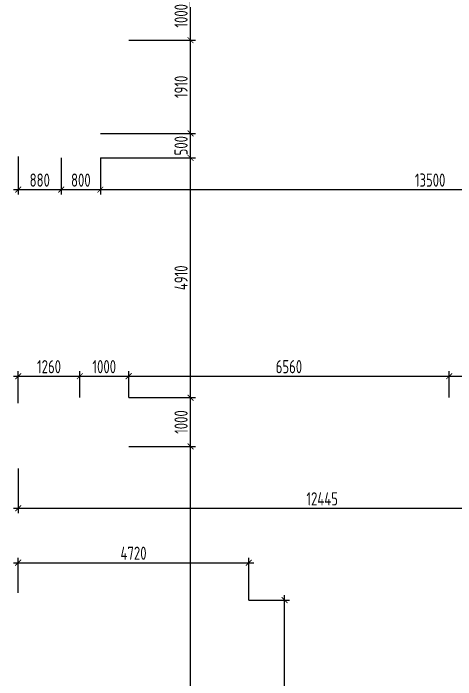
# Model space of a CAD drawing. Header units: millimetres. Extents: x -346952 to 536090, y 55086 to 131231.
# Drawn here: x 466934 to 475988, y 90664 to 104315 of the extents above; entities that cross this region are included whole.
import ezdxf

# ---------------------------------------------------------------- set-up
doc = ezdxf.new("R2010")
doc.units = ezdxf.units.MM
doc.layers.add('Размеры кровли ВК', color=14, linetype='Continuous', lineweight=9)
doc.layers.add('РАЗМЕРЫ КРОВЛИ ОВ', color=204, linetype='Continuous')
doc.layers.get('0').off()
doc.styles.add('ISOCPEUR', font='isocpeur.ttf', dxfattribs={"width": 0.7})
doc.dimstyles.new('R_100', dxfattribs={"dimtxt": 270, "dimasz": 120, "dimexe": 100, "dimexo": 0, "dimgap": 60, "dimtad": 1, "dimdec": 0, "dimrnd": 5, "dimzin": 0, "dimdsep": 46, "dimtxsty": 'ISOCPEUR', "dimblk": 'ARCHTICK', "dimcen": 0, "dimdle": 100, "dimclrd": 256, "dimclre": 256, "dimclrt": 256, "dimadec": 0, "dimazin": 0, "dimtfac": 2, "dimtdec": 0, "dimtofl": 0, "dimtmove": 1, "dimatfit": 3, "dimfxl": 1, "dimtvp": 3, "dimtolj": 1, "dimtzin": 0, "dimarcsym": 0})

# ---------------------------------------------------------------- blocks, each defined once
blk = doc.blocks.new('_ArchTick')
at = {"color": 0, "linetype": 'ByBlock', "const_width": 0.15}
blk.add_lwpolyline([(-0.5, -0.5), (0.5, 0.5)], dxfattribs=at)
blk = doc.blocks.new('*D2252')
at = {"layer": 'РАЗМЕРЫ КРОВЛИ ОВ', "lineweight": -2, "transparency": 16777216}
for p, q in [((469295, 95442), (470662, 95442)), ((470562, 82176), (470562, 95542)), ((468312, 82276), (470662, 82276))]:
    blk.add_line(p, q, dxfattribs=at)
at = {"layer": 'РАЗМЕРЫ КРОВЛИ ОВ', "lineweight": -2, "transparency": 16777216, "xscale": 120, "yscale": 120, "zscale": 120}
for p, rotation in [((470562, 95442), 90), ((470562, 82276), 270)]:
    blk.add_blockref('_ArchTick', p, dxfattribs=dict(at, rotation=rotation))
at = {"layer": 'РАЗМЕРЫ КРОВЛИ ОВ', "transparency": 16777216, "insert": (470367, 88859), "char_height": 270, "attachment_point": 5, "rotation": 90, "style": 'ISOCPEUR'}
blk.add_mtext('\\A1;13165', dxfattribs=at)
blk = doc.blocks.new('*D2253')
at = {"layer": 'РАЗМЕРЫ КРОВЛИ ОВ', "lineweight": -2, "transparency": 16777216}
for p, q in [((470562, 95342), (470562, 96542)), ((469295, 96442), (470662, 96442)), ((469295, 95442), (470662, 95442))]:
    blk.add_line(p, q, dxfattribs=at)
at = {"layer": 'РАЗМЕРЫ КРОВЛИ ОВ', "lineweight": -2, "transparency": 16777216, "xscale": 120, "yscale": 120, "zscale": 120}
for p, rotation in [((470562, 96442), 90), ((470562, 95442), 270)]:
    blk.add_blockref('_ArchTick', p, dxfattribs=dict(at, rotation=rotation))
at = {"layer": 'РАЗМЕРЫ КРОВЛИ ОВ', "transparency": 16777216, "insert": (470367, 95942), "char_height": 270, "attachment_point": 5, "rotation": 90, "style": 'ISOCPEUR'}
blk.add_mtext('\\A1;1000', dxfattribs=at)
blk = doc.blocks.new('*D2254')
at = {"layer": 'РАЗМЕРЫ КРОВЛИ ОВ', "lineweight": -2, "transparency": 16777216}
for p, q in [((470562, 96342), (470562, 101453)), ((468716, 101353), (470662, 101353)), ((469295, 96442), (470662, 96442))]:
    blk.add_line(p, q, dxfattribs=at)
at = {"layer": 'РАЗМЕРЫ КРОВЛИ ОВ', "lineweight": -2, "transparency": 16777216, "xscale": 120, "yscale": 120, "zscale": 120}
for p, rotation in [((470562, 101353), 90), ((470562, 96442), 270)]:
    blk.add_blockref('_ArchTick', p, dxfattribs=dict(at, rotation=rotation))
at = {"layer": 'РАЗМЕРЫ КРОВЛИ ОВ', "transparency": 16777216, "insert": (470367, 98897), "char_height": 270, "attachment_point": 5, "rotation": 90, "style": 'ISOCPEUR'}
blk.add_mtext('\\A1;4910', dxfattribs=at)
blk = doc.blocks.new('*D2255')
at = {"layer": 'РАЗМЕРЫ КРОВЛИ ОВ', "lineweight": -2, "transparency": 16777216}
for p, q in [((468716, 101853), (470662, 101853)), ((470562, 101253), (470562, 101953)), ((468716, 101353), (470662, 101353))]:
    blk.add_line(p, q, dxfattribs=at)
at = {"layer": 'РАЗМЕРЫ КРОВЛИ ОВ', "lineweight": -2, "transparency": 16777216, "xscale": 120, "yscale": 120, "zscale": 120}
for p, rotation in [((470562, 101853), 90), ((470562, 101353), 270)]:
    blk.add_blockref('_ArchTick', p, dxfattribs=dict(at, rotation=rotation))
at = {"layer": 'РАЗМЕРЫ КРОВЛИ ОВ', "transparency": 16777216, "insert": (470367, 101603), "char_height": 270, "attachment_point": 5, "rotation": 90, "style": 'ISOCPEUR'}
blk.add_mtext('\\A1;500', dxfattribs=at)
blk = doc.blocks.new('*D2256')
at = {"layer": 'РАЗМЕРЫ КРОВЛИ ОВ', "lineweight": -2, "transparency": 16777216}
for p, q in [((469295, 103764), (470662, 103764)), ((470562, 101753), (470562, 103864)), ((468716, 101853), (470662, 101853))]:
    blk.add_line(p, q, dxfattribs=at)
at = {"layer": 'РАЗМЕРЫ КРОВЛИ ОВ', "lineweight": -2, "transparency": 16777216, "xscale": 120, "yscale": 120, "zscale": 120}
for p, rotation in [((470562, 103764), 90), ((470562, 101853), 270)]:
    blk.add_blockref('_ArchTick', p, dxfattribs=dict(at, rotation=rotation))
at = {"layer": 'РАЗМЕРЫ КРОВЛИ ОВ', "transparency": 16777216, "insert": (470367, 102809), "char_height": 270, "attachment_point": 5, "rotation": 90, "style": 'ISOCPEUR'}
blk.add_mtext('\\A1;1910', dxfattribs=at)
blk = doc.blocks.new('*D2257')
at = {"layer": 'РАЗМЕРЫ КРОВЛИ ОВ', "lineweight": -2, "transparency": 16777216}
for p, q in [((470562, 103664), (470562, 104864)), ((469295, 104764), (470662, 104764)), ((469295, 103764), (470662, 103764))]:
    blk.add_line(p, q, dxfattribs=at)
at = {"layer": 'РАЗМЕРЫ КРОВЛИ ОВ', "lineweight": -2, "transparency": 16777216, "xscale": 120, "yscale": 120, "zscale": 120}
for p, rotation in [((470562, 104764), 90), ((470562, 103764), 270)]:
    blk.add_blockref('_ArchTick', p, dxfattribs=dict(at, rotation=rotation))
at = {"layer": 'РАЗМЕРЫ КРОВЛИ ОВ', "transparency": 16777216, "insert": (470367, 104264), "char_height": 270, "attachment_point": 5, "rotation": 90, "style": 'ISOCPEUR'}
blk.add_mtext('\\A1;1000', dxfattribs=at)
blk = doc.blocks.new('*D2263')
at = {"layer": 'РАЗМЕРЫ КРОВЛИ ОВ', "lineweight": -2, "transparency": 16777216}
for p, q in [((467034, 96331), (467034, 96981)), ((468295, 96442), (468295, 96981)), ((466934, 96881), (468395, 96881))]:
    blk.add_line(p, q, dxfattribs=at)
at = {"layer": 'РАЗМЕРЫ КРОВЛИ ОВ', "lineweight": -2, "transparency": 16777216, "xscale": 120, "yscale": 120, "zscale": 120, "rotation": 180}
blk.add_blockref('_ArchTick', (467034, 96881), dxfattribs=at)
at = {"layer": 'РАЗМЕРЫ КРОВЛИ ОВ', "lineweight": -2, "transparency": 16777216, "xscale": 120, "yscale": 120, "zscale": 120}
blk.add_blockref('_ArchTick', (468295, 96881), dxfattribs=at)
at = {"layer": 'РАЗМЕРЫ КРОВЛИ ОВ', "transparency": 16777216, "insert": (467665, 97076), "char_height": 270, "attachment_point": 5, "style": 'ISOCPEUR'}
blk.add_mtext('\\A1;1260', dxfattribs=at)
blk = doc.blocks.new('*D2264')
at = {"layer": 'РАЗМЕРЫ КРОВЛИ ОВ', "lineweight": -2, "transparency": 16777216}
for p, q in [((468295, 96442), (468295, 96981)), ((469295, 96442), (469295, 96981)), ((468195, 96881), (469395, 96881))]:
    blk.add_line(p, q, dxfattribs=at)
at = {"layer": 'РАЗМЕРЫ КРОВЛИ ОВ', "lineweight": -2, "transparency": 16777216, "xscale": 120, "yscale": 120, "zscale": 120, "rotation": 180}
blk.add_blockref('_ArchTick', (468295, 96881), dxfattribs=at)
at = {"layer": 'РАЗМЕРЫ КРОВЛИ ОВ', "lineweight": -2, "transparency": 16777216, "xscale": 120, "yscale": 120, "zscale": 120}
blk.add_blockref('_ArchTick', (469295, 96881), dxfattribs=at)
at = {"layer": 'РАЗМЕРЫ КРОВЛИ ОВ', "transparency": 16777216, "insert": (468795, 97076), "char_height": 270, "attachment_point": 5, "style": 'ISOCPEUR'}
blk.add_mtext('\\A1;1000', dxfattribs=at)
blk = doc.blocks.new('*D2265')
at = {"layer": 'РАЗМЕРЫ КРОВЛИ ОВ', "lineweight": -2, "transparency": 16777216}
for p, q in [((469295, 96442), (469295, 96981)), ((475855, 96442), (475855, 96981)), ((469195, 96881), (475955, 96881))]:
    blk.add_line(p, q, dxfattribs=at)
at = {"layer": 'РАЗМЕРЫ КРОВЛИ ОВ', "lineweight": -2, "transparency": 16777216, "xscale": 120, "yscale": 120, "zscale": 120, "rotation": 180}
blk.add_blockref('_ArchTick', (469295, 96881), dxfattribs=at)
at = {"layer": 'РАЗМЕРЫ КРОВЛИ ОВ', "lineweight": -2, "transparency": 16777216, "xscale": 120, "yscale": 120, "zscale": 120}
blk.add_blockref('_ArchTick', (475855, 96881), dxfattribs=at)
at = {"layer": 'РАЗМЕРЫ КРОВЛИ ОВ', "transparency": 16777216, "insert": (472575, 97076), "char_height": 270, "attachment_point": 5, "style": 'ISOCPEUR'}
blk.add_mtext('\\A1;6560', dxfattribs=at)
blk = doc.blocks.new('*D2266')
at = {"layer": 'РАЗМЕРЫ КРОВЛИ ОВ', "lineweight": -2, "transparency": 16777216}
for p, q in [((475855, 96442), (475855, 96981)), ((476855, 96442), (476855, 96981)), ((475755, 96881), (476955, 96881))]:
    blk.add_line(p, q, dxfattribs=at)
at = {"layer": 'РАЗМЕРЫ КРОВЛИ ОВ', "lineweight": -2, "transparency": 16777216, "xscale": 120, "yscale": 120, "zscale": 120, "rotation": 180}
blk.add_blockref('_ArchTick', (475855, 96881), dxfattribs=at)
at = {"layer": 'РАЗМЕРЫ КРОВЛИ ОВ', "lineweight": -2, "transparency": 16777216, "xscale": 120, "yscale": 120, "zscale": 120}
blk.add_blockref('_ArchTick', (476855, 96881), dxfattribs=at)
at = {"layer": 'РАЗМЕРЫ КРОВЛИ ОВ', "transparency": 16777216, "insert": (476355, 97076), "char_height": 270, "attachment_point": 5, "style": 'ISOCPEUR'}
blk.add_mtext('\\A1;1000', dxfattribs=at)
blk = doc.blocks.new('*D2273')
at = {"layer": 'РАЗМЕРЫ КРОВЛИ ОВ', "lineweight": -2, "transparency": 16777216}
for p, q in [((467034, 101384), (467034, 100603)), ((467916, 101353), (467916, 100603)), ((466934, 100703), (468016, 100703))]:
    blk.add_line(p, q, dxfattribs=at)
at = {"layer": 'РАЗМЕРЫ КРОВЛИ ОВ', "lineweight": -2, "transparency": 16777216, "xscale": 120, "yscale": 120, "zscale": 120, "rotation": 180}
blk.add_blockref('_ArchTick', (467034, 100703), dxfattribs=at)
at = {"layer": 'РАЗМЕРЫ КРОВЛИ ОВ', "lineweight": -2, "transparency": 16777216, "xscale": 120, "yscale": 120, "zscale": 120}
blk.add_blockref('_ArchTick', (467916, 100703), dxfattribs=at)
at = {"layer": 'РАЗМЕРЫ КРОВЛИ ОВ', "transparency": 16777216, "insert": (467475, 100898), "char_height": 270, "attachment_point": 5, "style": 'ISOCPEUR'}
blk.add_mtext('\\A1;880', dxfattribs=at)
blk = doc.blocks.new('*D2274')
at = {"layer": 'РАЗМЕРЫ КРОВЛИ ОВ', "lineweight": -2, "transparency": 16777216}
for p, q in [((467916, 101353), (467916, 100603)), ((468716, 101353), (468716, 100603)), ((467816, 100703), (468816, 100703))]:
    blk.add_line(p, q, dxfattribs=at)
at = {"layer": 'РАЗМЕРЫ КРОВЛИ ОВ', "lineweight": -2, "transparency": 16777216, "xscale": 120, "yscale": 120, "zscale": 120, "rotation": 180}
blk.add_blockref('_ArchTick', (467916, 100703), dxfattribs=at)
at = {"layer": 'РАЗМЕРЫ КРОВЛИ ОВ', "lineweight": -2, "transparency": 16777216, "xscale": 120, "yscale": 120, "zscale": 120}
blk.add_blockref('_ArchTick', (468716, 100703), dxfattribs=at)
at = {"layer": 'РАЗМЕРЫ КРОВЛИ ОВ', "transparency": 16777216, "insert": (468316, 100898), "char_height": 270, "attachment_point": 5, "style": 'ISOCPEUR'}
blk.add_mtext('\\A1;800', dxfattribs=at)
blk = doc.blocks.new('*D2275')
at = {"layer": 'РАЗМЕРЫ КРОВЛИ ОВ', "lineweight": -2, "transparency": 16777216}
for p, q in [((482214, 102209), (482214, 100603)), ((468716, 101353), (468716, 100603)), ((468616, 100703), (482314, 100703))]:
    blk.add_line(p, q, dxfattribs=at)
at = {"layer": 'РАЗМЕРЫ КРОВЛИ ОВ', "lineweight": -2, "transparency": 16777216, "xscale": 120, "yscale": 120, "zscale": 120, "rotation": 180}
blk.add_blockref('_ArchTick', (468716, 100703), dxfattribs=at)
at = {"layer": 'РАЗМЕРЫ КРОВЛИ ОВ', "lineweight": -2, "transparency": 16777216, "xscale": 120, "yscale": 120, "zscale": 120}
blk.add_blockref('_ArchTick', (482214, 100703), dxfattribs=at)
at = {"layer": 'РАЗМЕРЫ КРОВЛИ ОВ', "transparency": 16777216, "insert": (475465, 100898), "char_height": 270, "attachment_point": 5, "style": 'ISOCPEUR'}
blk.add_mtext('\\A1;13500', dxfattribs=at)
blk = doc.blocks.new('*D2543')
at = {"layer": 'Размеры кровли ВК', "lineweight": -2, "transparency": 16777216}
for p, q in [((479477, 95588), (479477, 94074)), ((467034, 94989), (467034, 94074)), ((479577, 94174), (466934, 94174))]:
    blk.add_line(p, q, dxfattribs=at)
at = {"layer": 'Размеры кровли ВК', "lineweight": -2, "transparency": 16777216, "xscale": 120, "yscale": 120, "zscale": 120, "rotation": 180}
blk.add_blockref('_ArchTick', (467034, 94174), dxfattribs=at)
at = {"layer": 'Размеры кровли ВК', "lineweight": -2, "transparency": 16777216, "xscale": 120, "yscale": 120, "zscale": 120}
blk.add_blockref('_ArchTick', (479477, 94174), dxfattribs=at)
at = {"layer": 'Размеры кровли ВК', "transparency": 16777216, "insert": (473256, 94369), "char_height": 270, "attachment_point": 5, "style": 'ISOCPEUR'}
blk.add_mtext('\\A1;12445', dxfattribs=at)
blk = doc.blocks.new('*D3718')
at = {"layer": 'РАЗМЕРЫ КРОВЛИ ОВ', "lineweight": -2, "transparency": 16777216}
for p, q in [((467034, 92442), (467034, 93160)), ((471754, 92294), (471754, 93160)), ((466934, 93060), (471854, 93060))]:
    blk.add_line(p, q, dxfattribs=at)
at = {"layer": 'РАЗМЕРЫ КРОВЛИ ОВ', "lineweight": -2, "transparency": 16777216, "xscale": 120, "yscale": 120, "zscale": 120, "rotation": 180}
blk.add_blockref('_ArchTick', (467034, 93060), dxfattribs=at)
at = {"layer": 'РАЗМЕРЫ КРОВЛИ ОВ', "lineweight": -2, "transparency": 16777216, "xscale": 120, "yscale": 120, "zscale": 120}
blk.add_blockref('_ArchTick', (471754, 93060), dxfattribs=at)
at = {"layer": 'РАЗМЕРЫ КРОВЛИ ОВ', "transparency": 16777216, "insert": (469394, 93255), "char_height": 270, "attachment_point": 5, "style": 'ISOCPEUR'}
blk.add_mtext('\\A1;4720', dxfattribs=at)
blk = doc.blocks.new('*D3719')
at = {"layer": 'РАЗМЕРЫ КРОВЛИ ОВ', "lineweight": -2, "transparency": 16777216}
for p, q in [((471754, 92294), (472586, 92294)), ((472486, 82176), (472486, 92394)), ((471108, 82276), (472586, 82276))]:
    blk.add_line(p, q, dxfattribs=at)
at = {"layer": 'РАЗМЕРЫ КРОВЛИ ОВ', "lineweight": -2, "transparency": 16777216, "xscale": 120, "yscale": 120, "zscale": 120}
for p, rotation in [((472486, 92294), 90), ((472486, 82276), 270)]:
    blk.add_blockref('_ArchTick', p, dxfattribs=dict(at, rotation=rotation))
at = {"layer": 'РАЗМЕРЫ КРОВЛИ ОВ', "transparency": 16777216, "insert": (472291, 87285), "char_height": 270, "attachment_point": 5, "rotation": 90, "style": 'ISOCPEUR'}
blk.add_mtext('\\A1;10020', dxfattribs=at)

msp = doc.modelspace()

# ---------------------------------------------------------------- dimensions: what is measured, and where the dimension line sits
at = {"layer": 'Размеры кровли ВК'}
dim = msp.add_linear_dim(base=(467034.1, 94174.1), p1=(479477, 95587.7), p2=(467034.1, 94988.9), dimstyle='R_100', override={"dimpost": '\\X'}, dxfattribs=at)
dim.commit()
dim.dimension.update_dxf_attribs({"geometry": '*D2543', "text_midpoint": (473255.5, 94369.1)})
at = {"layer": 'РАЗМЕРЫ КРОВЛИ ОВ'}
for base, p1, p2, picture, middle in [((470562.3, 104764.5), (469295.4, 103764.5), (469295.4, 104764.5), '*D2257', (470367.3, 104264.5)), ((470562.3, 103764.5), (468716.2, 101853.1), (469295.4, 103764.5), '*D2256', (470367.3, 102808.8)), ((470562.3, 101853.1), (468716.2, 101353.1), (468716.2, 101853.1), '*D2255', (470367.3, 101603.1)), ((470562.3, 101353.1), (469295.4, 96441.5), (468716.2, 101353.1), '*D2254', (470367.3, 98897.3)), ((470562.3, 96441.5), (469295.4, 95441.5), (469295.4, 96441.5), '*D2253', (470367.3, 95941.5)), ((470562.3, 95441.5), (468312.4, 82275.7), (469295.4, 95441.5), '*D2252', (470367.3, 88858.6)), ((472486.4, 92293.8), (471108.1, 82275.7), (471754.3, 92293.8), '*D3719', (472291.4, 87284.8))]:
    dim = msp.add_linear_dim(base=base, p1=p1, p2=p2, angle=90, dimstyle='R_100', override={"dimpost": '\\X'}, dxfattribs=at)
    dim.commit()
    dim.dimension.update_dxf_attribs({"geometry": picture, "text_midpoint": middle})
for base, p1, p2, picture, middle in [((482214.1, 100703.2), (468716.2, 101353.1), (482214.1, 102209.4), '*D2275', (475465.1, 100898.2)), ((467916.2, 100703.2), (467034.1, 101384.2), (467916.2, 101353.1), '*D2273', (467475.1, 100898.2)), ((468716.2, 100703.2), (467916.2, 101353.1), (468716.2, 101353.1), '*D2274', (468316.2, 100898.2)), ((468295.4, 96881.4), (467034.1, 96331.4), (468295.4, 96441.5), '*D2263', (467664.8, 97076.4)), ((469295.4, 96881.4), (468295.4, 96441.5), (469295.4, 96441.5), '*D2264', (468795.4, 97076.4)), ((475855.4, 96881.4), (469295.4, 96441.5), (475855.4, 96441.5), '*D2265', (472575.4, 97076.4)), ((476855.4, 96881.4), (475855.4, 96441.5), (476855.4, 96441.5), '*D2266', (476355.4, 97076.4)), ((471754.3, 93060.3), (467034.1, 92442.4), (471754.3, 92293.8), '*D3718', (469394.2, 93255.3))]:
    dim = msp.add_linear_dim(base=base, p1=p1, p2=p2, dimstyle='R_100', override={"dimpost": '\\X'}, dxfattribs=at)
    dim.commit()
    dim.dimension.update_dxf_attribs({"geometry": picture, "text_midpoint": middle})

doc.saveas('drawing.dxf')
